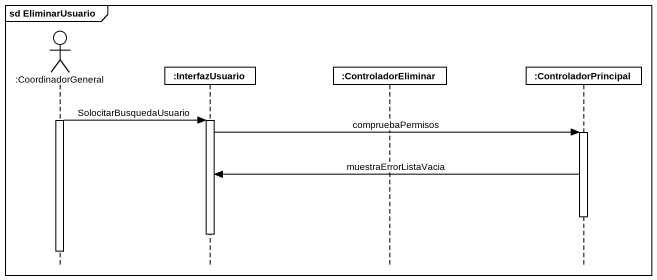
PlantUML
@startuml
mainframe sd EliminarUsuario
hide footbox
actor ":CoordinadorGeneral" as CoordinadorGeneral
participant ":InterfazUsuario" as InterfazUsuario
participant ":ControladorEliminar" as ControladorEliminar
participant ":ControladorPrincipal" as ControladorPrincipal

activate CoordinadorGeneral
CoordinadorGeneral -> InterfazUsuario : SolocitarBusquedaUsuario
activate InterfazUsuario
InterfazUsuario -> ControladorPrincipal : compruebaPermisos
activate ControladorPrincipal
ControladorPrincipal -> InterfazUsuario : muestraErrorListaVacia
deactivate ControladorPrincipal
deactivate InterfazUsuario
deactivate CoordinadorGeneral
@enduml
